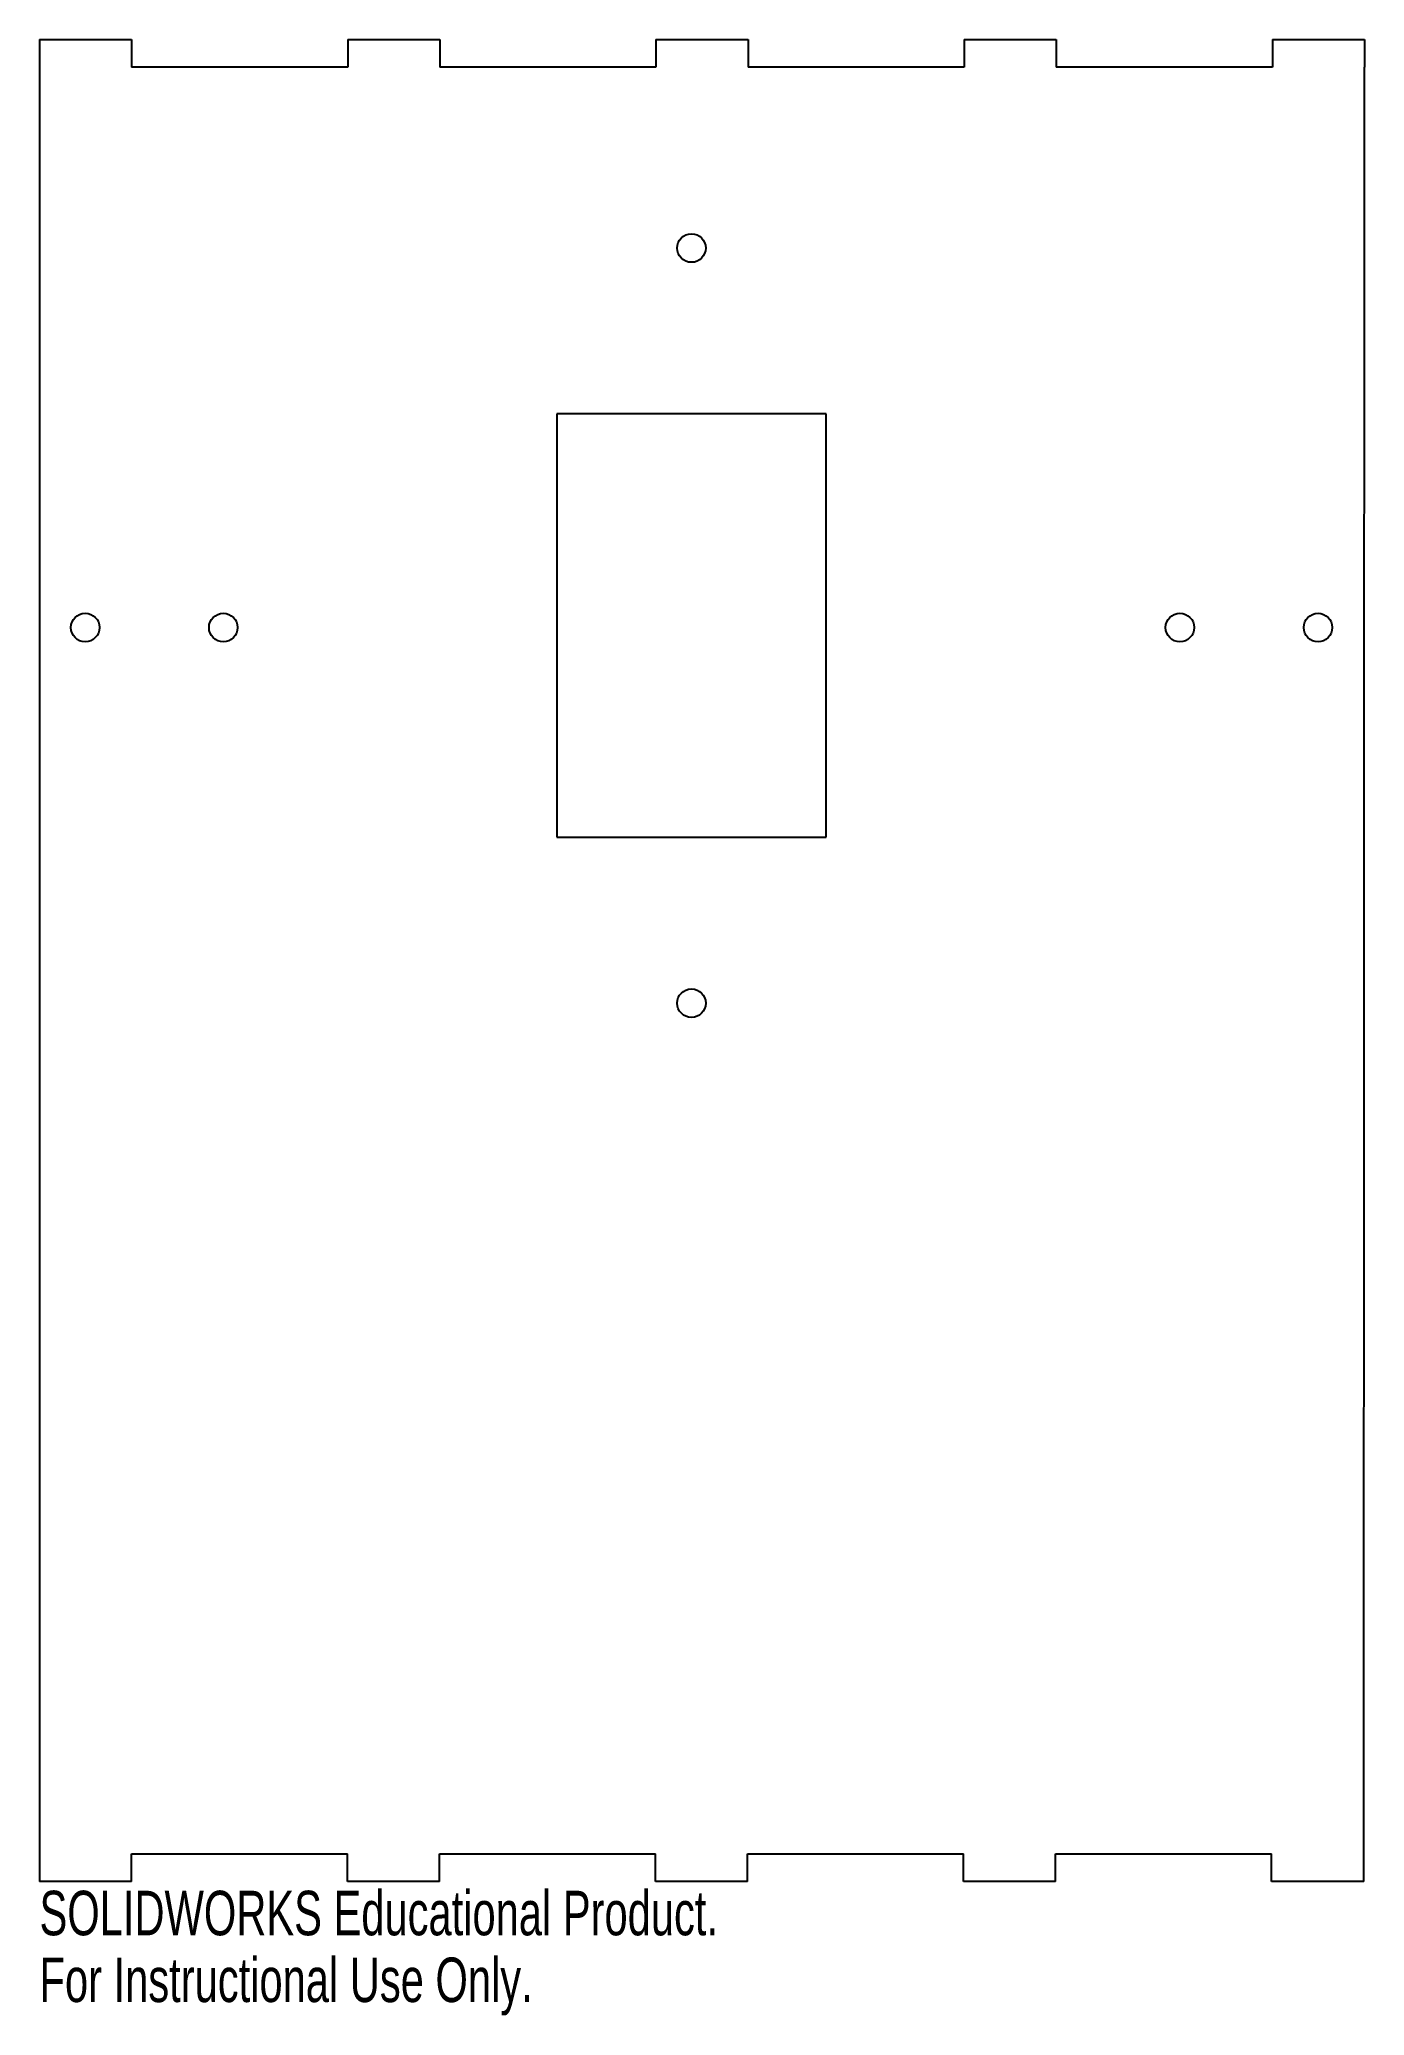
# Model space of a CAD drawing. Header units: millimetres. Extents: x 3 to 147, y -15 to 200.
import ezdxf

# ---------------------------------------------------------------- set-up
doc = ezdxf.new("R2010")
doc.units = ezdxf.units.MM
doc.styles.add('SLDTEXTSTYLE0', font='TXT', dxfattribs={"width": 0.7})

msp = doc.modelspace()

# ---------------------------------------------------------------- linework, layer by layer
at = {"color": 7, "linetype": 'Continuous', "lineweight": 25}
for p, q in [((3.1, 200), (3.1, 0)), ((3.1, 200), (13.1, 200)), ((13.1, 200), (13.1, 197)), ((36.57, 200), (46.57, 200)), ((36.57, 200), (36.57, 197)), ((46.57, 200), (46.57, 197)), ((70.04, 200), (80.04, 200)), ((70.04, 200), (70.04, 197)), ((80.04, 200), (80.04, 197)), ((103.52, 200), (113.52, 200)), ((103.52, 200), (103.52, 197)), ((113.52, 200), (113.52, 197)), ((136.99, 200), (146.99, 200)), ((136.99, 200), (136.99, 197)), ((146.99, 200), (146.99, 197)), ((36.57, 197), (13.1, 197)), ((70.04, 197), (46.57, 197)), ((103.52, 197), (80.04, 197)), ((136.99, 197), (113.52, 197)), ((146.9, 3), (146.99, 197)), ((88.51, 159.35), (59.28, 159.35)), ((59.28, 159.35), (59.28, 113.37)), ((88.51, 113.37), (88.51, 159.35)), ((59.28, 113.37), (88.51, 113.37)), ((13.1, 3), (36.55, 3)), ((13.1, 0), (13.1, 3)), ((36.55, 0), (36.55, 3)), ((46.55, 3), (70, 3)), ((46.55, 0), (46.55, 3)), ((70, 0), (70, 3)), ((80, 3), (103.45, 3)), ((80, 0), (80, 3)), ((103.45, 0), (103.45, 3)), ((113.45, 3), (136.9, 3)), ((113.45, 0), (113.45, 3)), ((136.9, 0), (136.9, 3)), ((146.9, 0), (146.9, 3)), ((13.1, 0), (3.1, 0)), ((46.55, 0), (36.55, 0)), ((80, 0), (70, 0)), ((113.45, 0), (103.45, 0)), ((146.9, 0), (136.9, 0))]:
    msp.add_line(p, q, dxfattribs=at)
for centre in [(73.9, 177.36), (8.06, 136.15), (23.06, 136.15), (126.94, 136.15), (141.94, 136.15), (73.9, 95.36)]:
    msp.add_circle(centre, 1.55, dxfattribs=at)

# ---------------------------------------------------------------- texts
at = {"color": 7, "linetype": 'Continuous', "char_height": 4.8336, "attachment_point": 1, "style": 'SLDTEXTSTYLE0'}
for s, insert in [('SOLIDWORKS Educational Product.', (3.1, -1.02)), ('For Instructional Use Only.', (3.1, -8.27))]:
    msp.add_mtext(s, dxfattribs=dict(at, insert=insert))

doc.saveas('drawing.dxf')
